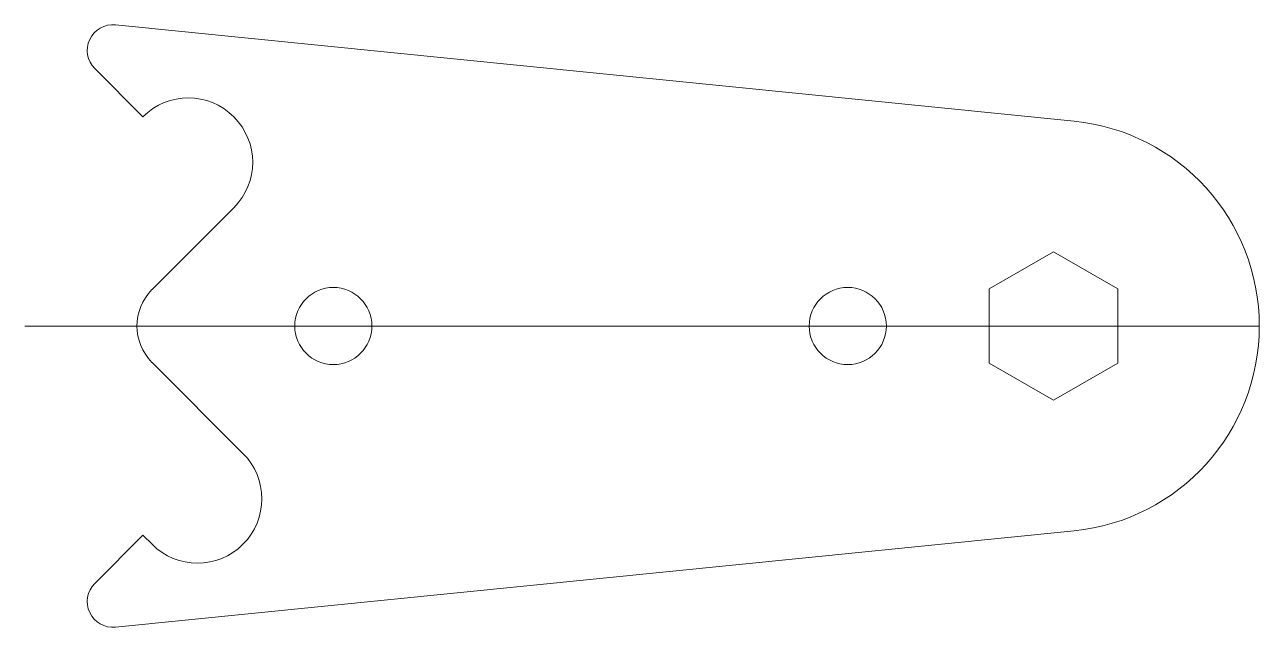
# Model space of a CAD drawing. Header units: millimetres. Extents: x 100 to 1121, y -1462 to 520.
# Drawn here: x 222.06 to 270.06, y -968.31 to -944.89 of the extents above; entities that cross this region are included whole.
import ezdxf

# ---------------------------------------------------------------- set-up
doc = ezdxf.new("R2010")
doc.units = ezdxf.units.MM
doc.linetypes.add('CENTERX2', pattern=[101.6, 63.5, -12.7, 12.7, -12.7])
doc.layers.get('0').update_dxf_attribs({"lineweight": 13, "true_color": 0xffffff})
doc.layers.add('guidelines', color=2, linetype='CENTERX2', lineweight=13, true_color=0xffff00)

msp = doc.modelspace()

# ---------------------------------------------------------------- linework, layer by layer
for p, q in [((225.593, -944.896), (262.861, -948.642)), ((226.657, -948.47), (224.786, -946.598)), ((262.061, -953.715), (259.561, -955.158)), ((264.561, -955.158), (262.061, -953.715)), ((259.561, -955.158), (259.561, -958.045)), ((264.561, -958.045), (264.561, -955.158)), ((259.561, -958.045), (262.061, -959.488)), ((262.061, -959.488), (264.561, -958.045)), ((226.657, -964.733), (224.786, -966.605)), ((262.861, -964.562), (225.593, -968.307))]:
    msp.add_line(p, q)
at = {"color": 160, "true_color": 0x0055ff}
for p, q in [((230.193, -952.005), (227.011, -955.187)), ((227.011, -958.016), (230.547, -961.551)), ((226.657, -964.733), (227.011, -965.087))]:
    msp.add_line(p, q, dxfattribs=at)
for centre in [(234.061, -956.602), (254.061, -956.602)]:
    msp.add_circle(centre, 1.5)
for centre, radius, start, end in [((225.493, -945.891), 1, 84.2608, 225), ((262.061, -956.602), 8, 275.7392, 84.2608), ((228.425, -956.602), 2, 135, 225), ((225.493, -967.312), 1, 135, 275.7392)]:
    msp.add_arc(centre, radius, start, end)
for centre, start, end in [((228.425, -950.238), 45, 135), ((228.425, -950.238), 315, 45), ((228.779, -963.319), 315, 45), ((228.779, -963.319), 225, 315)]:
    msp.add_arc(centre, 2.5, start, end, dxfattribs=at)
at = {"layer": 'guidelines'}
msp.add_line((270.061, -956.602), (222.061, -956.602), dxfattribs=at)

doc.saveas('drawing.dxf')
